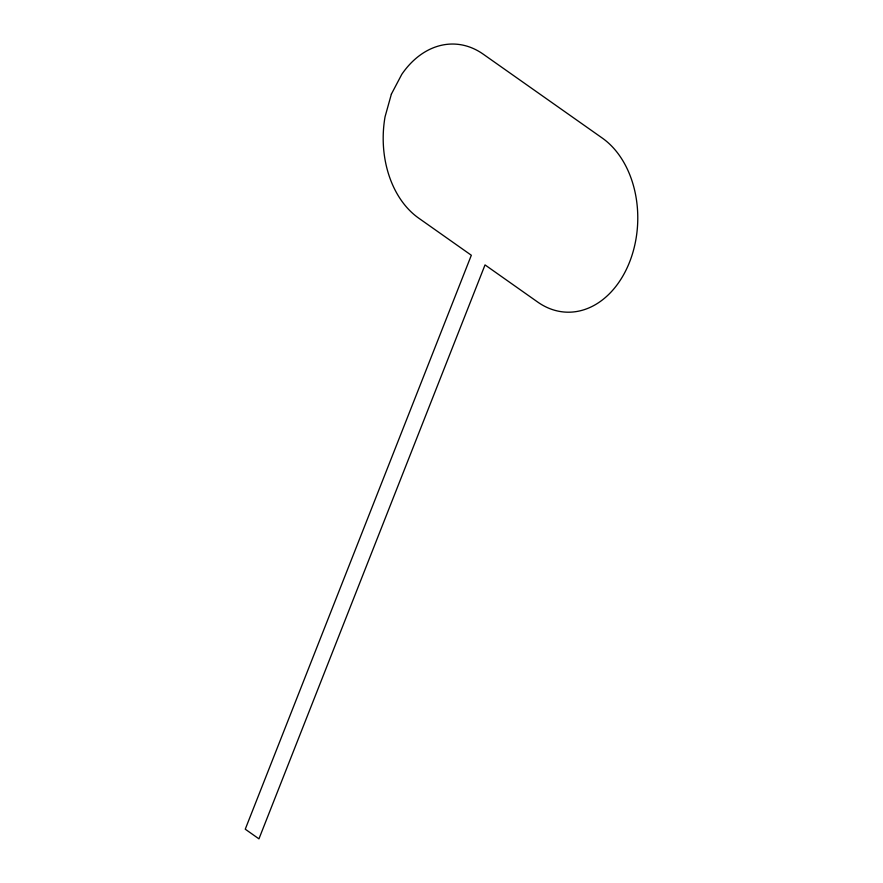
<?xml version="1.0" encoding="UTF-8"?>
<svg xmlns="http://www.w3.org/2000/svg" width="883" height="883" viewBox="0 0 883 883"><rect width="100%" height="100%" fill="white"/><g stroke="black" fill="none" stroke-linecap="round" stroke-linejoin="round"><path stroke-width="1.32" d="M391.379 94.106L385.054 116.788A92.119 67.682 -87.8 0 0 418.63 218.09L471.334 255.253L245.253 829.192L258.951 838.85L485.032 264.911L537.725 302.074A92.152 67.704 -87.8 0 0 629.579 262.085A92.152 67.704 -87.8 0 0 602.327 138.101L483.211 54.161A92.119 67.682 -87.8 0 0 401.776 74.36L391.379 94.106"/></g></svg>
